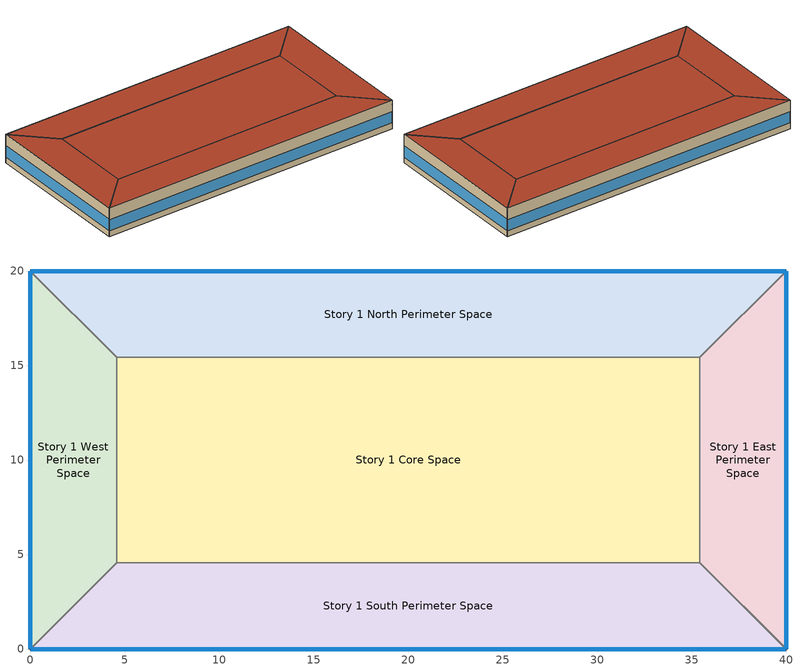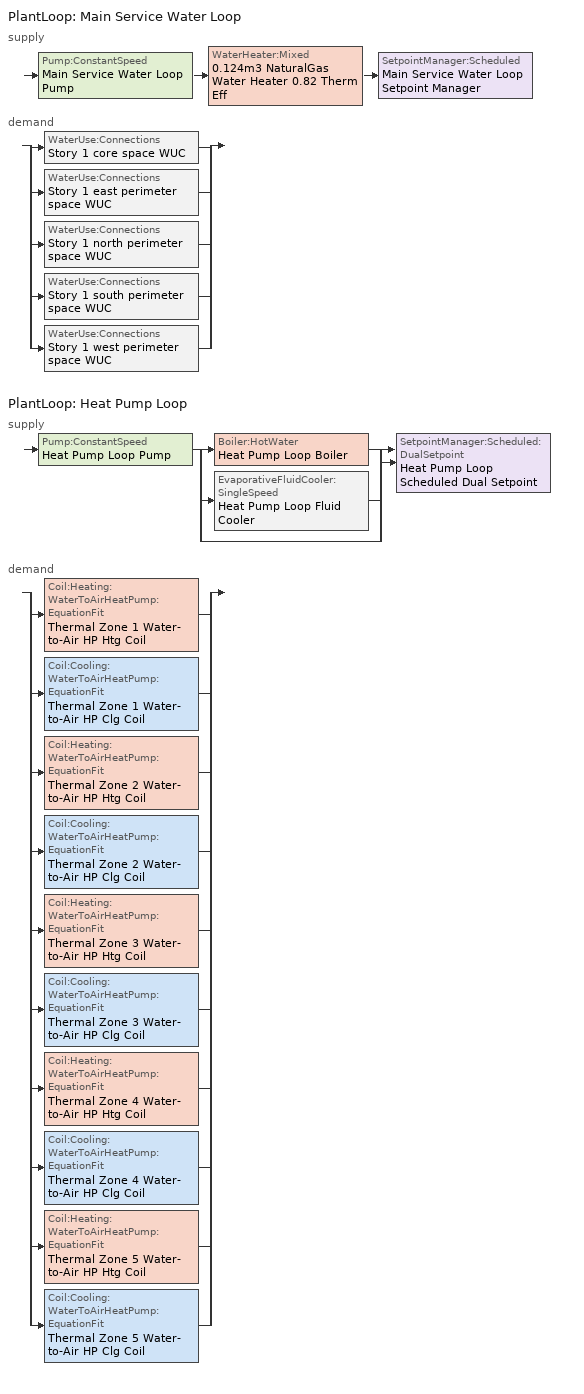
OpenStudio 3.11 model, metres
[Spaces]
Story 1 West Perimeter Space
 floor ground: 0,20 4.57,15.43 4.57,4.57 0,0 z0
 wall outside: 0,20 0,0 z0:3.8
 wall to Story 1 North Perimeter Space: 4.57,15.43 0,20 z0:3.8
 wall to Story 1 Core Space: 4.57,4.57 4.57,15.43 z0:3.8
 wall to Story 1 South Perimeter Space: 0,0 4.57,4.57 z0:3.8
 window: 0,19.97 0,0.03 z0.76:2.28
 roof outside: 0,0 4.57,4.57 4.57,15.43 0,20 z3.8
Story 1 North Perimeter Space
 floor ground: 40,20 35.43,15.43 4.57,15.43 0,20 z0
 wall outside: 40,20 0,20 z0:3.8
 wall to Story 1 East Perimeter Space: 35.43,15.43 40,20 z0:3.8
 wall to Story 1 Core Space: 4.57,15.43 35.43,15.43 z0:3.8
 window: 39.97,20 0.03,20 z0.76:2.28
 roof outside: 35.43,15.43 40,20 0,20 4.57,15.43 z3.8
Story 1 East Perimeter Space
 floor ground: 40,20 40,0 35.43,4.57 35.43,15.43 z0
 wall outside: 40,0 40,20 z0:3.8
 wall to Story 1 South Perimeter Space: 35.43,4.57 40,0 z0:3.8
 wall to Story 1 Core Space: 35.43,15.43 35.43,4.57 z0:3.8
 window: 40,0.03 40,19.97 z0.76:2.28
 roof outside: 40,0 40,20 35.43,15.43 35.43,4.57 z3.8
Story 1 South Perimeter Space
 floor ground: 35.43,4.57 40,0 0,0 4.57,4.57 z0
 wall outside: 0,0 40,0 z0:3.8
 wall to Story 1 Core Space: 35.43,4.57 4.57,4.57 z0:3.8
 window: 0.03,0 39.97,0 z0.76:2.28
 roof outside: 40,0 35.43,4.57 4.57,4.57 0,0 z3.8
Story 1 Core Space
 floor ground: 35.43,15.43 35.43,4.57 4.57,4.57 4.57,15.43 z0
 roof outside: 35.43,4.57 35.43,15.43 4.57,15.43 4.57,4.57 z3.8
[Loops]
PlantLoop 'Main Service Water Loop'
 supply: Pump:ConstantSpeed 'Main Service Water Loop Pump' > WaterHeater:Mixed '0.124m3 NaturalGas Water Heater 0.82 Therm Eff' > SetpointManager:Scheduled 'Main Service Water Loop Setpoint Manager'
 demand: split
  | WaterUse:Connections 'Story 1 core space WUC'
  | WaterUse:Connections 'Story 1 east perimeter space WUC'
  | WaterUse:Connections 'Story 1 north perimeter space WUC'
  | WaterUse:Connections 'Story 1 south perimeter space WUC'
  | WaterUse:Connections 'Story 1 west perimeter space WUC'
PlantLoop 'Heat Pump Loop'
 supply: Pump:ConstantSpeed 'Heat Pump Loop Pump' > split
  | Boiler:HotWater 'Heat Pump Loop Boiler'
  | EvaporativeFluidCooler:SingleSpeed 'Heat Pump Loop Fluid Cooler'
  | bypass
  join > SetpointManager:Scheduled:DualSetpoint 'Heat Pump Loop Scheduled Dual Setpoint'
 demand: split
  | Coil:Heating:WaterToAirHeatPump:EquationFit 'Thermal Zone 1 Water-to-Air HP Htg Coil'
  | Coil:Cooling:WaterToAirHeatPump:EquationFit 'Thermal Zone 1 Water-to-Air HP Clg Coil'
  | Coil:Heating:WaterToAirHeatPump:EquationFit 'Thermal Zone 2 Water-to-Air HP Htg Coil'
  | Coil:Cooling:WaterToAirHeatPump:EquationFit 'Thermal Zone 2 Water-to-Air HP Clg Coil'
  | Coil:Heating:WaterToAirHeatPump:EquationFit 'Thermal Zone 3 Water-to-Air HP Htg Coil'
  | Coil:Cooling:WaterToAirHeatPump:EquationFit 'Thermal Zone 3 Water-to-Air HP Clg Coil'
  | Coil:Heating:WaterToAirHeatPump:EquationFit 'Thermal Zone 4 Water-to-Air HP Htg Coil'
  | Coil:Cooling:WaterToAirHeatPump:EquationFit 'Thermal Zone 4 Water-to-Air HP Clg Coil'
  | Coil:Heating:WaterToAirHeatPump:EquationFit 'Thermal Zone 5 Water-to-Air HP Htg Coil'
  | Coil:Cooling:WaterToAirHeatPump:EquationFit 'Thermal Zone 5 Water-to-Air HP Clg Coil'
[Building]
Small Office: North Axis {deg}=-0; Space Type=ASHRAE 189.1-2009 ClimateZone 4-8 SmallOffice; Default Construction Set=ASHRAE 189.1-2009 ClimateZone 5 (smoff) ConstSet
[ClimateZones]
Climate Zone Institution Name 1=ASHRAE; Climate Zone Document Name 1=ANSI/ASHRAE Standard 169; Climate Zone Document Year 1=2006; Climate Zone Institution Name 2=CEC; Climate Zone Document Name 2=California Climate Zone Descriptions; Climate Zone Document Year 2=1995
[Site]
Site 1: Latitude {deg}=43.67; Longitude {deg}=-79.63; Time Zone {hr}=-5; Elevation {m}=173
[SizingPeriod:DesignDay] Barometric Pressure {Pa}=99264; Sky Clearness=0; Rain Indicator=No; Snow Indicator=No; Day of Month=21; Daylight Saving Time Indicator=No; Dry-Bulb Temperature Range Modifier Type=DefaultMultipliers
Name | Maximum Dry-Bulb Temperature {C} | Daily Dry-Bulb Temperature Range {deltaC} | Wind Speed {m/s} | Wind Direction {deg} | Month | Day Type | Humidity Condition Type | Wetbulb or DewPoint at Maximum Dry-Bulb {C} | Solar Model Indicator | ASHRAE Clear Sky Optical Depth for Beam Irradiance | ASHRAE Clear Sky Optical Depth for Diffuse Irradiance | Enthalpy at Maximum Dry-Bulb {J/kg}
Toronto Int'l Ann Clg .4% Condns DB=>MWB | 31.2 | 10.2 | 5.8 | 270 | 7 | SummerDesignDay | Wetbulb | 22.2 | ASHRAETau | 0.473 | 1.952
Toronto Int'l Ann Clg .4% Condns WB=>MDB | 29 | 10.2 | 5.8 | 270 | 7 | SummerDesignDay | Wetbulb | 23.6 | ASHRAETau | 0.473 | 1.952
Toronto Int'l Ann Clg .4% Condns Enth=>MDB | 29.1 | 10.2 | 5.8 | 270 | 7 | SummerDesignDay | Enthalpy |  | ASHRAETau | 0.473 | 1.952 | 71300
Toronto Int'l Ann Htg 99.6% Condns DB | -18.8 | 0 | 4.3 | 340 | 1 | WinterDesignDay | Wetbulb | -18.8 | ASHRAEClearSky
Toronto Int'l Ann Clg .4% Condns DP=>MDB | 26.5 | 10.2 | 5.8 | 270 | 7 | SummerDesignDay | Dewpoint | 21.9 | ASHRAETau | 0.473 | 1.952
Toronto Int'l Ann Hum_n 99.6% Condns DP=>MCDB | -18.3 | 0 | 4.3 | 340 | 1 | WinterDesignDay | Dewpoint | -23.6 | ASHRAEClearSky
Toronto Int'l Ann Htg Wind 99.6% Condns WS=>MCDB | -6.9 | 0 | 14 | 340 | 1 | WinterDesignDay | Wetbulb | -6.9 | ASHRAEClearSky
[Construction]
000 ExtSlabCarpet 4in ClimateZone 1-8: MAT-CC05 4 HW CONCRETE, CP02 CARPET PAD
000 Exterior Door: 000 F08 Metal surface, 000 I01 25mm insulation board
000 Exterior Window: 000 Clear 3mm, 000 Air 13mm, 000 Clear 3mm
000 Interior Ceiling: 000 M11 100mm lightweight concrete, 000 F05 Ceiling air space resistance, 000 F16 Acoustic tile
000 Interior Door; 000 Interior Partition: 000 G05 25mm wood
000 Interior Floor: 000 F16 Acoustic tile, 000 F05 Ceiling air space resistance, 000 M11 100mm lightweight concrete
000 Interior Wall: 000 G01a 19mm gypsum board, 000 F04 Wall air space resistance, 000 G01a 19mm gypsum board
000 Interior Window: 000 Clear 3mm
ASHRAE 189.1-2009 ExtRoof IEAD ClimateZone 2-5: Roof Membrane, Roof Insulation [21], Metal Decking
ASHRAE 189.1-2009 ExtWall Mass ClimateZone 5: 1IN Stucco, 8IN Concrete HW, Wall Insulation [40], 1/2IN Gypsum
ASHRAE 189.1-2009 ExtWindow ClimateZone 4-5: Theoretical Glass [207]
[DefaultConstructionSet]
ASHRAE 189.1-2009 ClimateZone 5 (smoff) ConstSet: Default Exterior Surface Constructions=ASHRAE 189.1-2009 ClimateZone 5 (smoff) Exterior DefSurfCons; Default Interior Surface Constructions=000 Interior DefSurfCons; Default Ground Contact Surface Constructions=000 Ground DefSurfCons; Default Exterior SubSurface Constructions=ASHRAE 189.1-2009 ClimateZone 5 (smoff) Exterior DefSubCons; Default Interior SubSurface Constructions=000 Interior DefSubCons; Interior Partition Construction=000 Interior Partition
[DefaultSubSurfaceConstructions] Glass Door Construction=000 Exterior Window; Skylight Construction=000 Exterior Window; Tubular Daylight Dome Construction=000 Interior Window; Tubular Daylight Diffuser Construction=000 Interior Window
Name | Fixed Window Construction | Operable Window Construction | Door Construction
000 Interior DefSubCons | 000 Interior Window | 000 Interior Window | 000 Interior Door
ASHRAE 189.1-2009 ClimateZone 5 (smoff) Exterior DefSubCons | ASHRAE 189.1-2009 ExtWindow ClimateZone 4-5 | ASHRAE 189.1-2009 ExtWindow ClimateZone 4-5 | 000 Exterior Door
[DefaultSurfaceConstructions]
Name | Floor Construction | Wall Construction | Roof Ceiling Construction
000 Ground DefSurfCons | 000 ExtSlabCarpet 4in ClimateZone 1-8 | 000 ExtSlabCarpet 4in ClimateZone 1-8 | 000 ExtSlabCarpet 4in ClimateZone 1-8
000 Interior DefSurfCons | 000 Interior Floor | 000 Interior Wall | 000 Interior Ceiling
ASHRAE 189.1-2009 ClimateZone 5 (smoff) Exterior DefSurfCons | 000 ExtSlabCarpet 4in ClimateZone 1-8 | ASHRAE 189.1-2009 ExtWall Mass ClimateZone 5 | ASHRAE 189.1-2009 ExtRoof IEAD ClimateZone 2-5
[Material]
Name | Roughness | Thickness {m} | Conductivity {W/m-K} | Density {kg/m3} | Specific Heat {J/kg-K} | Thermal Absorptance | Solar Absorptance | Visible Absorptance
000 F08 Metal surface | Smooth | 0.0008 | 45.28 | 7824 | 500
000 F16 Acoustic tile | MediumSmooth | 0.0191 | 0.06 | 368 | 590
000 G01a 19mm gypsum board | MediumSmooth | 0.019 | 0.16 | 800 | 1090
000 G05 25mm wood | MediumSmooth | 0.0254 | 0.15 | 608 | 1630
000 I01 25mm insulation board | MediumRough | 0.0254 | 0.03 | 43 | 1210
000 M11 100mm lightweight concrete | MediumRough | 0.1016 | 0.53 | 1280 | 840
1/2IN Gypsum | Smooth | 0.0127 | 0.16 | 784.9 | 830 | 0.9 | 0.92 | 0.92
1IN Stucco | Smooth | 0.0253 | 0.6918 | 1858 | 837 | 0.9 | 0.92 | 0.92
8IN Concrete HW | MediumRough | 0.2033 | 1.7296 | 2243 | 837 | 0.9 | 0.65 | 0.65
MAT-CC05 4 HW CONCRETE | Rough | 0.1016 | 1.311 | 2240 | 836.8 | 0.9 | 0.7 | 0.7
Metal Decking | MediumSmooth | 0.0015 | 45.006 | 7680 | 418.4 | 0.9 | 0.7 | 0.3
Roof Insulation [21] | MediumRough | 0.2105 | 0.049 | 265 | 836.8 | 0.9 | 0.7 | 0.7
Roof Membrane | VeryRough | 0.0095 | 0.16 | 1121.29 | 1460 | 0.9 | 0.7 | 0.7
Wall Insulation [40] | MediumRough | 0.0794 | 0.0432 | 91 | 837 | 0.9 | 0.5 | 0.5
[Material:AirGap]
Name | Thermal Resistance
000 F04 Wall air space resistance | 0.15
000 F05 Ceiling air space resistance | 0.18
[Material:NoMass]
CP02 CARPET PAD: Roughness=VeryRough; Thermal Resistance=0.2165; Thermal Absorptance=0.9; Solar Absorptance=0.7; Visible Absorptance=0.8
[WindowMaterial:Gas]
000 Air 13mm: Gas Type=Air; Thickness=0.0127
[WindowMaterial:Glazing] Optical Data Type=SpectralAverage; Thickness=0.003; Infrared Transmittance at Normal Incidence=0
Name | Solar Transmittance at Normal Incidence | Front Side Solar Reflectance at Normal Incidence | Back Side Solar Reflectance at Normal Incidence | Visible Transmittance at Normal Incidence | Front Side Visible Reflectance at Normal Incidence | Back Side Visible Reflectance at Normal Incidence | Front Side Infrared Hemispherical Emissivity | Back Side Infrared Hemispherical Emissivity | Conductivity | Dirt Correction Factor for Solar and Visible Transmittance | Solar Diffusing
000 Clear 3mm | 0.837 | 0.075 | 0.075 | 0.898 | 0.081 | 0.081 | 0.84 | 0.84 | 0.9
Theoretical Glass [207] | 0.3311 | 0.6189 | 0.6189 | 0.44 | 0.51 | 0.51 | 0.9 | 0.9 | 0.0133 | 1 | No
[DefaultScheduleSet]
SmallOffice Schedules: Number of People Schedule=NECB-A-Occupancy; People Activity Level Schedule=NECB-Activity; Lighting Schedule=NECB-A-Lighting; Electric Equipment Schedule=NECB-A-Electric-Equipment; Infiltration Schedule=Small Office Infil Quarter On
[DesignSpecification:OutdoorAir]
SmallOffice Outdoor Air: Outdoor Air Method=Sum; Outdoor Air Flow per Person=0.00253908; Outdoor Air Flow per Floor Area=0.0003048; Outdoor Air Flow Rate=0; Outdoor Air Flow Air Changes per Hour=0
[ElectricEquipment]
ASHRAE 189.1-2009 ClimateZone 4-8 SmallOffice ElecInst: Electric Equipment Definition=ASHRAE 189.1-2009 ClimateZone 4-8 SmallOffice ElecDef; Space or SpaceType=ASHRAE 189.1-2009 ClimateZone 4-8 SmallOffice
[ElectricEquipment:Definition]
ASHRAE 189.1-2009 ClimateZone 4-8 SmallOffice ElecDef: Design Level Calculation Method=Watts/Area; Watts per Space Floor Area=7.50273; Fraction Radiant=0.5
[Lights]
ASHRAE 189.1-2009 ClimateZone 4-8 SmallOffice LightsInst: Lights Definition=ASHRAE 189.1-2009 ClimateZone 4-8 SmallOffice LightsDef; Space or SpaceType=ASHRAE 189.1-2009 ClimateZone 4-8 SmallOffice
[Lights:Definition]
ASHRAE 189.1-2009 ClimateZone 4-8 SmallOffice LightsDef: Design Level Calculation Method=Watts/Area; Watts per Space Floor Area=7.10001; Fraction Radiant=0.5; Fraction Visible=0.2
[People]
ASHRAE 189.1-2009 ClimateZone 4-8 SmallOffice PeopInst: People Definition=SmallOffice PeopDef; Space or SpaceType=ASHRAE 189.1-2009 ClimateZone 4-8 SmallOffice; Work Efficiency Schedule=Work Efficiency Schedule; Clothing Insulation Calculation Method=ClothingInsulationSchedule; Clothing Insulation Schedule=Clothing Schedule; Air Velocity Schedule=Air Velocity Schedule
[People:Definition]
SmallOffice PeopDef: Number of People Calculation Method=People/Area; People per Space Floor Area {person/m2}=0.0500182; Fraction Radiant=0.3
[SpaceInfiltration:DesignFlowRate]
ASHRAE 189.1-2009 ClimateZone 4-8 SmallOffice Infil: Space or SpaceType=ASHRAE 189.1-2009 ClimateZone 4-8 SmallOffice; Schedule=Always On; Design Flow Rate Calculation Method=Flow/ExteriorArea; Flow per Exterior Surface Area {m3/s-m2}=0.000250063; Density Basis=Outdoor
[SpaceType]
ASHRAE 189.1-2009 ClimateZone 4-8 SmallOffice: Default Schedule Set=SmallOffice Schedules; Design Specification Outdoor Air Object=SmallOffice Outdoor Air; Standards Building Type=Space Function; Standards Space Type=Office enclosed > 25 m2
[ThermostatSetpoint:DualSetpoint] Heating Setpoint Temperature Schedule=Small Office HtgSetp; Cooling Setpoint Temperature Schedule=Small Office ClgSetp
Thermal Zone 1 Thermostat; Thermal Zone 2 Thermostat; Thermal Zone 3 Thermostat; Thermal Zone 4 Thermostat; Thermal Zone 5 Thermostat
[BuildingStory]
Story 1: Nominal Z Coordinate {m}=0; Nominal Floor to Floor Height {m}=3.8
[Space] Building Story=Story 1
Name | Thermal Zone
Story 1 West Perimeter Space | Thermal Zone 2
Story 1 North Perimeter Space | Thermal Zone 3
Story 1 East Perimeter Space | Thermal Zone 4
Story 1 South Perimeter Space | Thermal Zone 1
Story 1 Core Space | Thermal Zone 5
[ThermalZone] Use Ideal Air Loads=No
Name | Thermostat
Thermal Zone 1 | Thermal Zone 1 Thermostat
Thermal Zone 2 | Thermal Zone 2 Thermostat
Thermal Zone 3 | Thermal Zone 3 Thermostat
Thermal Zone 4 | Thermal Zone 4 Thermostat
Thermal Zone 5 | Thermal Zone 5 Thermostat
[Sizing:Zone] Zone Cooling Design Supply Air Temperature Input Method=TemperatureDifference; Zone Cooling Design Supply Air Temperature {C}=14; Zone Cooling Design Supply Air Temperature Difference {deltaC}=11; Zone Heating Design Supply Air Temperature Input Method=TemperatureDifference; Zone Heating Design Supply Air Temperature {C}=40; Zone Heating Design Supply Air Temperature Difference {deltaC}=21; Zone Cooling Design Supply Air Humidity Ratio {kg-H2O/kg-air}=0.0085; Zone Heating Design Supply Air Humidity Ratio {kg-H2O/kg-air}=0.008; Zone Heating Sizing Factor=1.3; Zone Cooling Sizing Factor=1.1; Cooling Design Air Flow Method=DesignDay; Heating Design Air Flow Method=DesignDay; Account for Dedicated Outdoor Air System=No; Dedicated Outdoor Air System Control Strategy=NeutralSupplyAir; Dedicated Outdoor Air Low Setpoint Temperature for Design {C}=Autosize; Dedicated Outdoor Air High Setpoint Temperature for Design {C}=Autosize; Zone Load Sizing Method=Sensible Load Only No Latent Load; Zone Latent Cooling Design Supply Air Humidity Ratio Input Method=HumidityRatioDifference; Zone Cooling Design Supply Air Humidity Ratio Difference {kgWater/kgDryAir}=0.005; Zone Latent Heating Design Supply Air Humidity Ratio Input Method=HumidityRatioDifference; Zone Humidification Design Supply Air Humidity Ratio Difference {kgWater/kgDryAir}=0.005; Sizing Option=Coincident; Heating Coil Sizing Method=None; Maximum Heating Capacity To Cooling Load Sizing Ratio {W/W}=1
Thermal Zone 1; Thermal Zone 2; Thermal Zone 3; Thermal Zone 4; Thermal Zone 5
[Zone equipment]
Thermal Zone 1: Thermal Zone 1 WSHP
Thermal Zone 2: Thermal Zone 2 WSHP
Thermal Zone 3: Thermal Zone 3 WSHP
Thermal Zone 4: Thermal Zone 4 WSHP
Thermal Zone 5: Thermal Zone 5 WSHP
[PlantLoop] Glycol Concentration=0; Plant Loop Volume {m3}=Autocalculate; Load Distribution Scheme=Optimal
Name | Maximum Loop Temperature {C} | Fluid Type | Minimum Loop Temperature {C}
Main Service Water Loop | 60
Heat Pump Loop | 35 | Water | 10
[Sizing:Plant] Loop Type=Heating; Sizing Option=NonCoincident; Zone Timesteps in Averaging Window=1; Coincident Sizing Factor Mode=None
Name | Design Loop Exit Temperature {C} | Loop Design Temperature Difference {deltaC}
Main Service Water Loop | 60 | 5
Heat Pump Loop | 30 | 11
[SetpointManager:Scheduled]
Main Service Water Loop Setpoint Manager: Control Variable=Temperature; Schedule=SHW Temp 60.0C
[Pump:ConstantSpeed] Rated Flow Rate {m3/s}=autosize; Rated Power Consumption {W}=autosize; Motor Efficiency=0.9; Fraction of Motor Inefficiencies to Fluid Stream=0; Pump Control Type=Intermittent; Design Power Sizing Method=PowerPerFlowPerPressure; Design Electric Power per Unit Flow Rate {W/(m3/s)}=348701.1; Design Shaft Power per Unit Flow Rate per Unit Head {W-s/m3-Pa}=1.28205
Name | Rated Pump Head {Pa}
Main Service Water Loop Pump | 179532
Heat Pump Loop Pump | 179352
[WaterHeater:Mixed]
0.124m3 NaturalGas Water Heater 0.82 Therm Eff: Tank Volume {m3}=0.1239; Setpoint Temperature Schedule=SHW Temp 60.0C; Deadband Temperature Difference {deltaC}=2; Maximum Temperature Limit {C}=82.22; Heater Control Type=Cycle; Heater Maximum Capacity {W}=6473.8; Heater Fuel Type=NaturalGas; Heater Thermal Efficiency=0.82; Part Load Factor Curve=SWH-EFFFPLR-NECB2011; Off Cycle Parasitic Fuel Consumption Rate {W}=24.0769; Off Cycle Parasitic Fuel Type=NaturalGas; Off Cycle Parasitic Heat Fraction to Tank=0.8; On Cycle Parasitic Fuel Consumption Rate {W}=24.0769; On Cycle Parasitic Fuel Type=NaturalGas; On Cycle Parasitic Heat Fraction to Tank=0; Ambient Temperature Indicator=Schedule; Ambient Temperature Schedule=SHW Ambient Temp 22C; Off Cycle Loss Coefficient to Ambient Temperature {W/K}=4.48063; On Cycle Loss Coefficient to Ambient Temperature {W/K}=4.48063; Use Side Effectiveness=1; Source Side Effectiveness=1; Use Side Design Flow Rate {m3/s}=autosize; Source Side Design Flow Rate {m3/s}=autosize; Indirect Water Heating Recovery Time {hr}=1.5; Source Side Flow Control Mode=IndirectHeatPrimarySetpoint
[WaterHeater:Sizing]
0.124m3 NaturalGas Water Heater 0.82 Therm Eff: Design Mode=PeakDraw; Time Storage Can Meet Peak Draw {hr}=0.538503; Time for Tank Recovery {hr}=0; Nominal Tank Volume for Autosizing Plant Connections {m3}=1
[WaterUse:Equipment:Definition] Target Temperature Schedule=SHW Target 60.0C
Name | Peak Flow Rate {m3/s}
Story 1 core space Water Use Def | 8.01002e-06
Story 1 east perimeter space Water Use Def; Story 1 west perimeter space Water Use Def | 1.68535e-06
Story 1 north perimeter space Water Use Def; Story 1 south perimeter space Water Use Def | 3.86986e-06
[WaterUse:Equipment] Flow Rate Fraction Schedule=NECB-A-Service Water Heating
Name | Water Use Equipment Definition | Space
Story 1 core space | Story 1 core space Water Use Def | Story 1 Core Space
Story 1 east perimeter space | Story 1 east perimeter space Water Use Def | Story 1 East Perimeter Space
Story 1 north perimeter space | Story 1 north perimeter space Water Use Def | Story 1 North Perimeter Space
Story 1 south perimeter space | Story 1 south perimeter space Water Use Def | Story 1 South Perimeter Space
Story 1 west perimeter space | Story 1 west perimeter space Water Use Def | Story 1 West Perimeter Space
[WaterUse:Connections] Drain Water Heat Exchanger Type=None; Drain Water Heat Exchanger Destination=Plant
Name | Water Use Equipment Name 1
Story 1 core space WUC | Story 1 core space
Story 1 east perimeter space WUC | Story 1 east perimeter space
Story 1 north perimeter space WUC | Story 1 north perimeter space
Story 1 south perimeter space WUC | Story 1 south perimeter space
Story 1 west perimeter space WUC | Story 1 west perimeter space
[Boiler:HotWater]
Heat Pump Loop Boiler: Fuel Type=NaturalGas; Water Outlet Upper Temperature Limit {C}=99; Boiler Flow Mode=ConstantFlow; On Cycle Parasitic Electric Load {W}=0; Off Cycle Parasitic Fuel Load {W}=0; Sizing Factor=1
[EvaporativeFluidCooler:SingleSpeed]
Heat Pump Loop Fluid Cooler: Design Air Flow Rate {m3/s}=autosize; Fan Power at Design Air Flow Rate {W}=autosize; Design Spray Water Flow Rate {m3/s}=0.002208; Performance Input Method=UFactorTimesAreaAndDesignWaterFlowRate; Heat Rejection Capacity and Nominal Capacity Sizing Ratio=1.25; U-factor Times Area Value at Design Air Flow Rate {W/K}=autosize; Design Water Flow Rate {m3/s}=autosize; Design Entering Water Temperature {C}=autosize; Design Entering Air Temperature {C}=35; Design Entering Air Wet-bulb Temperature {C}=25.6; Capacity Control=FanCycling; Sizing Factor=1; Evaporation Loss Mode=SaturatedExit; Drift Loss Percent {percent}=0.008; Blowdown Calculation Mode=ConcentrationRatio; Blowdown Concentration Ratio=3
[SetpointManager:Scheduled:DualSetpoint]
Heat Pump Loop Scheduled Dual Setpoint: High Setpoint Schedule=HP Loop High Temp; Low Setpoint Schedule=HP Loop Low Temp
[Fan:OnOff] Availability Schedule=Always On Discrete; Fan Total Efficiency=0.6; Pressure Rise {Pa}=300; Maximum Flow Rate {m3/s}=autosize; Motor Efficiency=0.8; Motor In Airstream Fraction=1
Name | Fan Power Ratio Function of Speed Ratio Curve | Fan Efficiency Ratio Function of Speed Ratio Curve
Thermal Zone 1 WSHP Fan | Fan On Off Power Curve | Fan On Off Efficiency Curve
Thermal Zone 2 WSHP Fan | Fan On Off Power Curve 1 | Fan On Off Efficiency Curve 1
Thermal Zone 3 WSHP Fan | Fan On Off Power Curve 2 | Fan On Off Efficiency Curve 2
Thermal Zone 4 WSHP Fan | Fan On Off Power Curve 3 | Fan On Off Efficiency Curve 3
Thermal Zone 5 WSHP Fan | Fan On Off Power Curve 4 | Fan On Off Efficiency Curve 4
[Coil:Heating:WaterToAirHeatPump:EquationFit] Availability Schedule=Always On Discrete; Rated Entering Water Temperature {C}=20; Rated Entering Air Dry-Bulb Temperature {C}=20; Ratio of Rated Heating Capacity to Rated Cooling Capacity=1
Name | Heating Capacity Curve | Heating Power Consumption Curve | Part Load Fraction Correlation Curve
Thermal Zone 1 Water-to-Air HP Htg Coil | Curve Quad Linear 1 | Curve Quad Linear 2 | PLFCorrelationCurve
Thermal Zone 2 Water-to-Air HP Htg Coil | Curve Quad Linear 4 | Curve Quad Linear 5 | PLFCorrelationCurve 2
Thermal Zone 3 Water-to-Air HP Htg Coil | Curve Quad Linear 7 | Curve Quad Linear 8 | PLFCorrelationCurve 4
Thermal Zone 4 Water-to-Air HP Htg Coil | Curve Quad Linear 10 | Curve Quad Linear 11 | PLFCorrelationCurve 6
Thermal Zone 5 Water-to-Air HP Htg Coil | Curve Quad Linear 13 | Curve Quad Linear 14 | PLFCorrelationCurve 8
[Coil:Cooling:WaterToAirHeatPump:EquationFit] Availability Schedule=Always On Discrete; Rated Entering Water Temperature {C}=30; Rated Entering Air Dry-Bulb Temperature {C}=27; Rated Entering Air Wet-Bulb Temperature {C}=19; Maximum Cycling Rate {cycles/hr}=2.5; Latent Capacity Time Constant {s}=60; Fan Delay Time {s}=60
Name | Total Cooling Capacity Curve | Sensible Cooling Capacity Curve | Cooling Power Consumption Curve | Part Load Fraction Correlation Curve
Thermal Zone 1 Water-to-Air HP Clg Coil | TotCoolCapCurve | CoolingPowerConsumptionCurve | Curve Quad Linear 3 | PLFCorrelationCurve 1
Thermal Zone 2 Water-to-Air HP Clg Coil | TotCoolCapCurve 1 | CoolingPowerConsumptionCurve 1 | Curve Quad Linear 6 | PLFCorrelationCurve 3
Thermal Zone 3 Water-to-Air HP Clg Coil | TotCoolCapCurve 2 | CoolingPowerConsumptionCurve 2 | Curve Quad Linear 9 | PLFCorrelationCurve 5
Thermal Zone 4 Water-to-Air HP Clg Coil | TotCoolCapCurve 3 | CoolingPowerConsumptionCurve 3 | Curve Quad Linear 12 | PLFCorrelationCurve 7
Thermal Zone 5 Water-to-Air HP Clg Coil | TotCoolCapCurve 4 | CoolingPowerConsumptionCurve 4 | Curve Quad Linear 15 | PLFCorrelationCurve 9
[Coil:Heating:Electric] Availability Schedule=Always On Discrete
Thermal Zone 1 Supplemental Htg Coil; Thermal Zone 2 Supplemental Htg Coil; Thermal Zone 3 Supplemental Htg Coil; Thermal Zone 4 Supplemental Htg Coil; Thermal Zone 5 Supplemental Htg Coil
[ZoneHVAC:WaterToAirHeatPump] Availability Schedule=Always On Discrete; Supply Air Flow Rate During Cooling Operation {m3/s}=Autosize; Supply Air Flow Rate During Heating Operation {m3/s}=Autosize; Supply Air Flow Rate When No Cooling or Heating is Needed {m3/s}=autosize; No Load Supply Air Flow Rate Control Set To Low Speed=Yes; Outdoor Air Flow Rate During Cooling Operation {m3/s}=0; Outdoor Air Flow Rate During Heating Operation {m3/s}=0; Outdoor Air Flow Rate When No Cooling or Heating is Needed {m3/s}=0; Maximum Supply Air Temperature from Supplemental Heater {C}=Autosize; DX Heating Coil Sizing Ratio=1
Name | Supply Air Fan | Heating Coil | Cooling Coil | Supplemental Heating Coil
Thermal Zone 1 WSHP | Thermal Zone 1 WSHP Fan | Thermal Zone 1 Water-to-Air HP Htg Coil | Thermal Zone 1 Water-to-Air HP Clg Coil | Thermal Zone 1 Supplemental Htg Coil
Thermal Zone 2 WSHP | Thermal Zone 2 WSHP Fan | Thermal Zone 2 Water-to-Air HP Htg Coil | Thermal Zone 2 Water-to-Air HP Clg Coil | Thermal Zone 2 Supplemental Htg Coil
Thermal Zone 3 WSHP | Thermal Zone 3 WSHP Fan | Thermal Zone 3 Water-to-Air HP Htg Coil | Thermal Zone 3 Water-to-Air HP Clg Coil | Thermal Zone 3 Supplemental Htg Coil
Thermal Zone 4 WSHP | Thermal Zone 4 WSHP Fan | Thermal Zone 4 Water-to-Air HP Htg Coil | Thermal Zone 4 Water-to-Air HP Clg Coil | Thermal Zone 4 Supplemental Htg Coil
Thermal Zone 5 WSHP | Thermal Zone 5 WSHP Fan | Thermal Zone 5 Water-to-Air HP Htg Coil | Thermal Zone 5 Water-to-Air HP Clg Coil | Thermal Zone 5 Supplemental Htg Coil
[Schedule:Constant]
Always On Discrete: Value=1
[Schedule:Ruleset]
Name | Default Day Schedule | Summer Design Day Schedule | Winter Design Day Schedule
Always On | Always On Default Schedule | Always On Summer Design Day | Always On Winter Design Day
Small Office HtgSetp | Small Office HtgSetp Default Schedule | Small Office HtgSetp Summer Design Day | Small Office HtgSetp Winter Design Day
Small Office Infil Quarter On | Small Office Infil Quarter On Default Schedule | Small Office Infil Quarter On Summer Design Day | Small Office Infil Quarter On Winter Design Day
Small Office ClgSetp | Small Office ClgSetp Default Schedule | Small Office ClgSetp Summer Design Day | Small Office ClgSetp Winter Design Day
Clothing Schedule | Clothing Schedule Default Winter Clothes
Air Velocity Schedule | Air Velocity Schedule Default
Work Efficiency Schedule | Work Efficiency Schedule Default
NECB-A-Occupancy | NECB-A-Occupancy Default
NECB-Activity | NECB-Activity Default | NECB-Activity Summer Design Day | NECB-Activity Winter Design Day
NECB-A-Electric-Equipment | NECB-A-Electric-Equipment Default
NECB-A-Lighting | NECB-A-Lighting Default
SHW Temp 60.0C | SHW Temp 60.0C Default
SHW Ambient Temp 22C | SHW Ambient Temp 22C Default
SHW Target 60.0C | SHW Target 60.0C Default
NECB-A-Service Water Heating | NECB-A-Service Water Heating Default
HP Loop High Temp | HP Loop High Temp Default
HP Loop Low Temp | HP Loop Low Temp Default
[Schedule:Day]
Always On Default Schedule; Always On Winter Design Day; Always On Summer Design Day; Small Office Infil Quarter On Rule 1 Day Schedule: No, 24, 0, 1
Small Office HtgSetp Default Schedule: No, 6, 0, 15.6, 22, 0, 21, 24, 0, 15.6
Small Office HtgSetp Rule 2 Day Schedule: No, 6, 0, 15.6, 18, 0, 21, 24, 0, 15.6
Small Office HtgSetp Winter Design Day: No, 24, 0, 21
Small Office HtgSetp Rule 1 Day Schedule; Small Office HtgSetp Summer Design Day: No, 24, 0, 15.6
Small Office Infil Quarter On Default Schedule; Small Office Infil Quarter On Summer Design Day: No, 6, 0, 1, 22, 0, 0.25, 24, 0, 1
Small Office Infil Quarter On Rule 2 Day Schedule; Small Office Infil Quarter On Winter Design Day: No, 6, 0, 1, 18, 0, 0.25, 24, 0, 1
Small Office ClgSetp Default Schedule; Small Office ClgSetp Summer Design Day: No, 6, 0, 26.7, 22, 0, 24, 24, 0, 26.7
Small Office ClgSetp Rule 2 Day Schedule: No, 6, 0, 26.7, 18, 0, 24, 24, 0, 26.7
Small Office ClgSetp Rule 1 Day Schedule; Small Office ClgSetp Winter Design Day: No, 24, 0, 26.7
Clothing Schedule Default Winter Clothes: 24, 0, 1
Clothing Schedule Summer Clothes: 24, 0, 0.5
Air Velocity Schedule Default: 24, 0, 0.2
Work Efficiency Schedule Default: 24, 0, 0
NECB-A-Occupancy Default; NECB-A-Occupancy Default|Wkdy Day: No, 7, 0, 0, 8, 0, 0.1, 9, 0, 0.7, 12, 0, 0.9, 14, 0, 0.5, 17, 0, 0.9, 18, 0, 0.7, 19, 0, 0.3, 23, 0, 0.1, 24, 0, 0
NECB-A-Occupancy Sat Day; NECB-A-Occupancy Sun|Hol Day: No, 24, 0, 0
NECB-Activity Default; NECB-Activity Winter Design Day; NECB-Activity Summer Design Day: No, 24, 0, 130
NECB-A-Electric-Equipment Default; NECB-A-Electric-Equipment Default|Wkdy Day: No, 7, 0, 0.2, 8, 0, 0.3, 9, 0, 0.8, 18, 0, 0.9, 19, 0, 0.5, 21, 0, 0.3, 24, 0, 0.2
NECB-A-Electric-Equipment Sat Day; NECB-A-Electric-Equipment Sun|Hol Day: No, 24, 0, 0.2
NECB-A-Lighting Default; NECB-A-Lighting Default|Wkdy Day: No, 7, 0, 0.05, 8, 0, 0.3, 9, 0, 0.8, 17, 0, 0.9, 18, 0, 0.8, 19, 0, 0.5, 21, 0, 0.3, 23, 0, 0.1, 24, 0, 0.05
NECB-A-Lighting Sat Day; NECB-A-Lighting Sun|Hol Day; NECB-A-Service Water Heating Sat Day; NECB-A-Service Water Heating Sun|Hol Day: No, 24, 0, 0.05
SHW Temp 60.0C Default; SHW Target 60.0C Default: 24, 0, 60
SHW Ambient Temp 22C Default: 24, 0, 22
NECB-A-Service Water Heating Default; NECB-A-Service Water Heating Default|Wkdy Day: No, 7, 0, 0.05, 8, 0, 0.1, 10, 0, 0.5, 16, 0, 0.9, 17, 0, 0.7, 18, 0, 0.5, 19, 0, 0.3, 22, 0, 0.2, 24, 0, 0.05
HP Loop High Temp Default: 24, 0, 35
HP Loop Low Temp Default: 24, 0, 10
[Schedule:Rule] Date Specification Type=DateRange; Start Day=1
Name | Schedule Ruleset | Rule Order | Day Schedule | Apply Sunday | Apply Monday | Apply Tuesday | Apply Wednesday | Apply Thursday | Apply Friday | Apply Saturday | Start Month | End Month | End Day
Small Office HtgSetp Rule 2 | Small Office HtgSetp | 1 | Small Office HtgSetp Rule 2 Day Schedule | No | No | No | No | No | No | Yes | 1 | 12 | 31
Small Office HtgSetp Rule 1 | Small Office HtgSetp | 0 | Small Office HtgSetp Rule 1 Day Schedule | Yes | No | No | No | No | No | No | 1 | 12 | 31
Small Office Infil Quarter On Rule 2 | Small Office Infil Quarter On | 1 | Small Office Infil Quarter On Rule 2 Day Schedule | No | No | No | No | No | No | Yes | 1 | 12 | 31
Small Office Infil Quarter On Rule 1 | Small Office Infil Quarter On | 0 | Small Office Infil Quarter On Rule 1 Day Schedule | Yes | No | No | No | No | No | No | 1 | 12 | 31
Small Office ClgSetp Rule 2 | Small Office ClgSetp | 1 | Small Office ClgSetp Rule 2 Day Schedule | No | No | No | No | No | No | Yes | 1 | 12 | 31
Small Office ClgSetp Rule 1 | Small Office ClgSetp | 0 | Small Office ClgSetp Rule 1 Day Schedule | Yes | No | No | No | No | No | No | 1 | 12 | 31
Schedule Rule 1 | Clothing Schedule | 0 | Clothing Schedule Summer Clothes |  |  |  |  |  |  |  | 5 | 9 | 30
Schedule Rule 2 | NECB-A-Occupancy | 2 | NECB-A-Occupancy Default|Wkdy Day |  | Yes | Yes | Yes | Yes | Yes |  | 1 | 12 | 31
Schedule Rule 3 | NECB-A-Occupancy | 1 | NECB-A-Occupancy Sat Day |  |  |  |  |  |  | Yes | 1 | 12 | 31
Schedule Rule 4 | NECB-A-Occupancy | 0 | NECB-A-Occupancy Sun|Hol Day | Yes |  |  |  |  |  |  | 1 | 12 | 31
Schedule Rule 5 | NECB-A-Electric-Equipment | 2 | NECB-A-Electric-Equipment Default|Wkdy Day |  | Yes | Yes | Yes | Yes | Yes |  | 1 | 12 | 31
Schedule Rule 6 | NECB-A-Electric-Equipment | 1 | NECB-A-Electric-Equipment Sat Day |  |  |  |  |  |  | Yes | 1 | 12 | 31
Schedule Rule 7 | NECB-A-Electric-Equipment | 0 | NECB-A-Electric-Equipment Sun|Hol Day | Yes |  |  |  |  |  |  | 1 | 12 | 31
Schedule Rule 14 | NECB-A-Lighting | 2 | NECB-A-Lighting Default|Wkdy Day |  | Yes | Yes | Yes | Yes | Yes |  | 1 | 12 | 31
Schedule Rule 15 | NECB-A-Lighting | 1 | NECB-A-Lighting Sat Day |  |  |  |  |  |  | Yes | 1 | 12 | 31
Schedule Rule 16 | NECB-A-Lighting | 0 | NECB-A-Lighting Sun|Hol Day | Yes |  |  |  |  |  |  | 1 | 12 | 31
Schedule Rule 17 | NECB-A-Service Water Heating | 2 | NECB-A-Service Water Heating Default|Wkdy Day |  | Yes | Yes | Yes | Yes | Yes |  | 1 | 12 | 31
Schedule Rule 18 | NECB-A-Service Water Heating | 1 | NECB-A-Service Water Heating Sat Day |  |  |  |  |  |  | Yes | 1 | 12 | 31
Schedule Rule 19 | NECB-A-Service Water Heating | 0 | NECB-A-Service Water Heating Sun|Hol Day | Yes |  |  |  |  |  |  | 1 | 12 | 31
[Curve:Cubic] Minimum Value of x=0; Maximum Value of x=1
Name | Coefficient1 Constant | Coefficient2 x | Coefficient3 x**2 | Coefficient4 x**3
SWH-EFFFPLR-NECB2011 | 0.7576 | 1.0071 | -1.4443 | 0.6844
Fan On Off Efficiency Curve; Fan On Off Efficiency Curve 1; Fan On Off Efficiency Curve 2; Fan On Off Efficiency Curve 3; Fan On Off Efficiency Curve 4 | 1 | 0 | 0 | 0
[Curve:Exponent] Coefficient1 Constant=1; Coefficient2 Constant=0; Coefficient3 Constant=0; Minimum Value of x=0; Maximum Value of x=1
Fan On Off Power Curve; Fan On Off Power Curve 1; Fan On Off Power Curve 2; Fan On Off Power Curve 3; Fan On Off Power Curve 4
[Curve:QuadLinear] Minimum Value of w {BasedOnField A2}=-100; Maximum Value of w {BasedOnField A2}=100; Minimum Value of x {BasedOnField A3}=-100; Maximum Value of x {BasedOnField A3}=100; Minimum Value of y {BasedOnField A4}=0; Maximum Value of y {BasedOnField A4}=100; Minimum Value of z {BasedOnField A5}=0; Maximum Value of z {BasedOnField A5}=100
Name | Coefficient1 Constant | Coefficient2 w | Coefficient3 x | Coefficient4 y | Coefficient5 z
Curve Quad Linear 1; Curve Quad Linear 4; Curve Quad Linear 7; Curve Quad Linear 10; Curve Quad Linear 13 | -5.50103 | -0.966888 | 7.70755 | 0.0319289 | 0.0281125
Curve Quad Linear 2; Curve Quad Linear 5; Curve Quad Linear 8; Curve Quad Linear 11; Curve Quad Linear 14 | -7.47518 | 6.40877 | 1.99712 | -0.050683 | 0.0113851
TotCoolCapCurve; TotCoolCapCurve 1; TotCoolCapCurve 2; TotCoolCapCurve 3; TotCoolCapCurve 4 | -0.681262 | 1.99529 | -0.936119 | 0.0208118 | 0.00843887
Curve Quad Linear 3; Curve Quad Linear 6; Curve Quad Linear 9; Curve Quad Linear 12; Curve Quad Linear 15 | -3.20456 | 0.476565 | 3.16734 | 0.102446 | -0.0381326
[Curve:Linear] Coefficient1 Constant=0.833746; Coefficient2 x=0.166254; Minimum Value of x=0; Maximum Value of x=1; Minimum Curve Output=0; Maximum Curve Output=1; Input Unit Type for X=Dimensionless; Output Unit Type=Dimensionless
PLFCorrelationCurve; PLFCorrelationCurve 1; PLFCorrelationCurve 2; PLFCorrelationCurve 3; PLFCorrelationCurve 4; PLFCorrelationCurve 5; PLFCorrelationCurve 6; PLFCorrelationCurve 7; PLFCorrelationCurve 8; PLFCorrelationCurve 9
[Curve:QuintLinear] Coefficient1 Constant=2.24209; Coefficient2 v=7.28913; Coefficient3 w=-9.0608; Coefficient4 x=-0.367294; Coefficient5 y=0.218826; Coefficient6 z=0.00901534; Minimum Value of v {BasedOnField A2}=-100; Maximum Value of v {BasedOnField A2}=100; Minimum Value of w {BasedOnField A2}=-100; Maximum Value of w {BasedOnField A2}=100; Minimum Value of x {BasedOnField A3}=-100; Maximum Value of x {BasedOnField A3}=100; Minimum Value of y {BasedOnField A4}=0; Maximum Value of y {BasedOnField A4}=100; Minimum Value of z {BasedOnField A5}=0; Maximum Value of z {BasedOnField A5}=100
CoolingPowerConsumptionCurve; CoolingPowerConsumptionCurve 1; CoolingPowerConsumptionCurve 2; CoolingPowerConsumptionCurve 3; CoolingPowerConsumptionCurve 4
